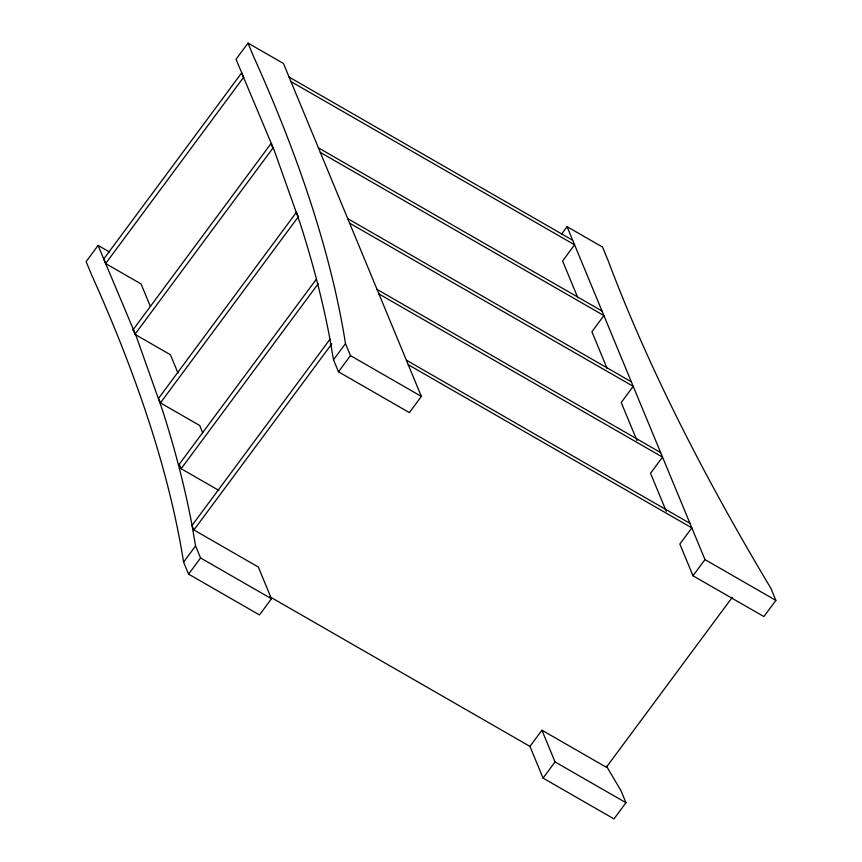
<?xml version="1.0" encoding="UTF-8"?>
<svg xmlns="http://www.w3.org/2000/svg" width="862" height="862" viewBox="0 0 862 862"><rect width="100%" height="100%" fill="white"/><g stroke="black" fill="none" stroke-linecap="round" stroke-linejoin="round"><path stroke-width="1.29" d="M109.549 252.016L98.117 245.433L86.125 261.617L91.749 275.215A3983.086 1051.069 36.5 0 1 183.584 562.11L188.573 574.135L259.473 614.929L271.465 598.745L258.331 567.034L193.907 529.968L192.032 525.443L329.952 339.294M271.465 598.745L200.566 557.951L195.577 545.915L191.86 524.408A3983.086 1051.069 36.5 0 0 162.476 410.172L136.293 336.449L103.742 259.02L241.662 72.871L274.202 150.3L300.385 224.023A3983.086 1051.069 36.5 0 1 329.769 338.26L333.497 359.777L338.475 371.802L409.375 412.596L421.367 396.412L283.479 63.497L248.019 43.1L236.026 59.284L243.698 77.494M150.214 306.032L141.077 283.954L105.627 263.556L243.537 77.408M178.014 373.117L170.385 354.724L134.935 334.327L133.06 329.79L270.97 143.652L271.713 144.073M134.935 334.327L272.855 148.178L270.97 143.652M160.429 402.899L298.349 216.75L296.474 212.224L158.554 398.373L160.429 402.899L199.704 425.494L202.753 432.853M316.397 279.126L179.274 464.198L181.149 468.723L218.776 490.37M181.149 468.723L318.272 283.652M193.907 529.968L331.827 343.819M183.584 562.11L195.577 545.915M333.497 359.777L345.49 343.582A3983.086 1051.069 36.5 0 0 253.654 56.687L248.019 43.1M188.573 574.135L200.566 557.951M338.475 371.802L350.468 355.618L345.49 343.582M561.485 234.227L567.077 226.674L602.527 247.071L608.152 260.658A3983.086 1051.069 36.5 0 0 770.897 588.347L775.875 600.383L763.883 616.567L692.983 575.773L679.849 544.062L691.841 527.878L408.243 364.701M606.46 766.102L620.985 790.68L625.974 802.716L613.981 818.9L543.071 778.106L529.947 746.395L541.939 730.211L606.352 767.277L732.312 597.269M543.071 778.106L555.063 761.922L541.939 730.211M692.983 575.773L704.976 559.589L567.077 226.674M289.104 77.084L572.702 240.261M290.979 81.61L574.577 244.786L562.595 260.981L577.831 297.778M318.423 147.855L602.021 311.031M320.298 152.391L603.896 315.567L591.903 331.751L607.15 368.548M272.855 148.178L273.502 148.555M347.731 218.625L631.34 381.801M349.606 223.161L633.214 386.338L621.222 402.522L636.975 440.547M377.05 289.406L660.648 452.582M378.924 293.931L662.522 457.108L650.53 473.292L666.283 511.317M406.358 360.176L689.966 523.353M350.468 355.618L421.367 396.412M704.976 559.589L775.875 600.383M133.06 329.79L133.804 330.221M269.677 596.655L529.947 746.395M555.063 761.922L625.974 802.716M98.117 245.433L105.627 263.556"/></g></svg>
